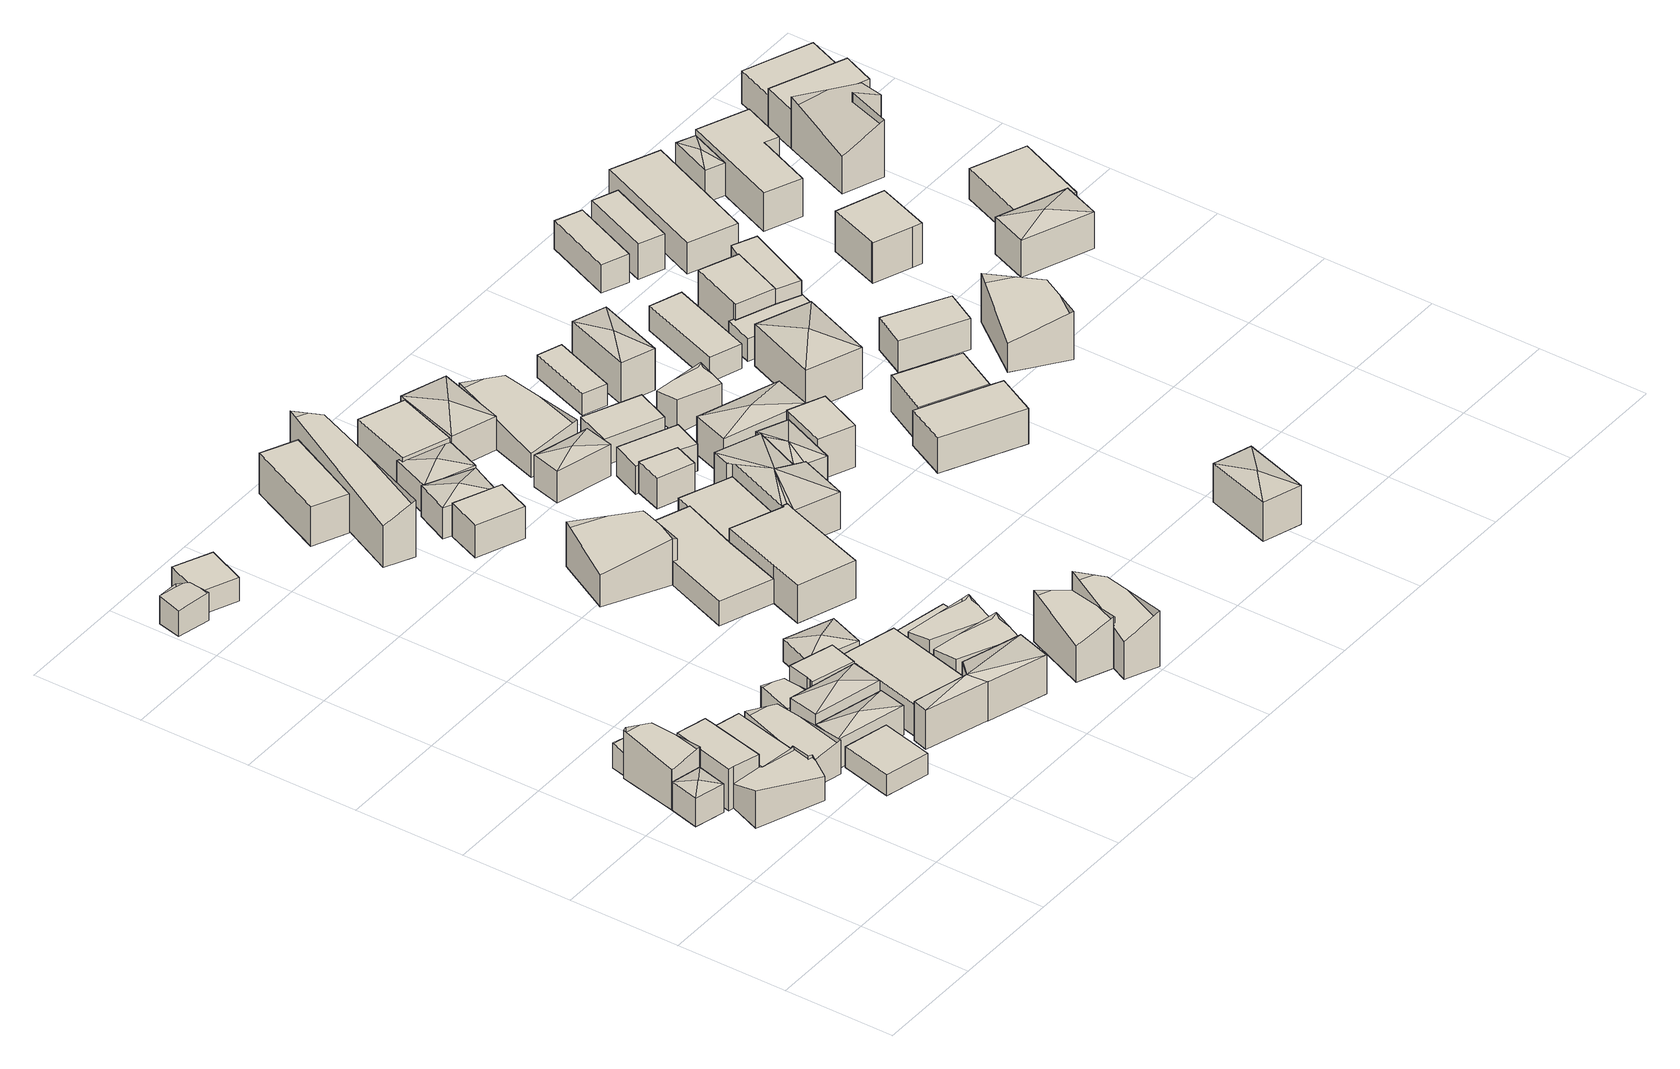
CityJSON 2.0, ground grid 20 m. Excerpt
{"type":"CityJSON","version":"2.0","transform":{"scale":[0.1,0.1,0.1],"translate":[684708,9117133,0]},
"CityObjects":{
"building1":{"type":"Building","attributes":{"Building Type":"Residential","Roof Shape":"hip","Roof Material":"Concrete Glazed Tile","Roof Material Code":"1","Roof Direction":"northwest","Building Height":5.4,"Roof Slope":21,"Footprint Area":31.44,"Solar PV Capacity Low":3.94,"Solar PV Capacity High":5.17,"Solar Annual Energy Low":5676,"Solar Annual Energy High":7480,"Suitable PV Area":23.5},"geometry":[{"type":"MultiSurface","lod":"2.2","boundaries":[[[0,1,2,3]],[[3,2,4,5]],[[2,1,6,4]],[[1,0,7,6]],[[0,3,5,7]],[[5,4,8]],[[4,6,8]],[[6,7,8]],[[7,5,8]]]}]},
"building2":{"type":"Building","attributes":{"Building Type":"Residential","Roof Shape":"gable","Roof Material":"Concrete Aluminum Tile","Roof Material Code":"2","Roof Direction":"northwest","Building Height":7.7,"Roof Slope":32.5,"Footprint Area":63.38,"Solar PV Capacity Low":7.94,"Solar PV Capacity High":10.42,"Solar Annual Energy Low":11442,"Solar Annual Energy High":15080,"Suitable PV Area":47.37},"geometry":[{"type":"MultiSurface","lod":"2.2","boundaries":[[[9,10,11,1,0,12,13,14]],[[14,13,15,16]],[[13,12,17,15]],[[12,0,18,17]],[[0,1,19,18]],[[1,11,20,19]],[[11,10,21,20]],[[10,9,22,21]],[[9,14,16,22]],[[16,15,17,18,19,20,21,22]]]}]},
"building3":{"type":"Building","attributes":{"Building Type":"Residential","Roof Shape":"gable","Roof Material":"Concrete Glazed Tile","Roof Material Code":"1","Roof Direction":"northwest","Building Height":4.61,"Roof Slope":32,"Footprint Area":78.18,"Solar PV Capacity Low":9.79,"Solar PV Capacity High":12.86,"Solar Annual Energy Low":14114,"Solar Annual Energy High":18602,"Suitable PV Area":58.44},"geometry":[{"type":"MultiSurface","lod":"2.2","boundaries":[[[23,24,25,26,27,28,29,30,31,32]],[[32,31,33,34]],[[31,30,35,33]],[[30,29,36,35]],[[29,28,37,36]],[[28,27,38,37]],[[27,26,39,38]],[[26,25,40,39]],[[25,24,41,40]],[[24,23,42,41]],[[23,32,34,42]],[[34,33,35,36,37,38,39,40,41,42]]]}]},
"building4":{"type":"Building","attributes":{"Building Type":"Residential","Roof Shape":"flat","Roof Material":"Concrete Aluminum Tile","Roof Material Code":"2","Roof Direction":"northwest","Building Height":7.89,"Roof Slope":10.9,"Footprint Area":71.09,"Solar PV Capacity Low":8.9,"Solar PV Capacity High":11.69,"Solar Annual Energy Low":12834,"Solar Annual Energy High":16914,"Suitable PV Area":53.14},"geometry":[{"type":"MultiSurface","lod":"2.2","boundaries":[[[43,44,45,30,29,46]],[[46,29,47,48]],[[29,30,49,47]],[[30,45,50,49]],[[45,44,51,50]],[[44,43,52,51]],[[43,46,48,52]],[[48,47,49,50,51,52]]]}]},
"building5":{"type":"Building","attributes":{"Building Type":"Residential","Roof Shape":"gable","Roof Material":"Concrete Glazed Tile","Roof Material Code":"1","Roof Direction":"northwest","Building Height":4.34,"Roof Slope":32.8,"Footprint Area":18.15,"Solar PV Capacity Low":2.27,"Solar PV Capacity High":2.98,"Solar Annual Energy Low":3276,"Solar Annual Energy High":4318,"Suitable PV Area":13.57},"geometry":[{"type":"MultiSurface","lod":"2.2","boundaries":[[[53,9,14,13,54,55]],[[55,54,56,57]],[[54,13,58,56]],[[13,14,59,58]],[[14,9,60,59]],[[9,53,61,60]],[[53,55,57,61]],[[57,56,58,59,60,61]]]}]},
"building6":{"type":"Building","attributes":{"Building Type":"Residential","Roof Shape":"flat","Roof Material":"Concrete Aluminum Tile","Roof Material Code":"2","Roof Direction":"northwest","Building Height":5.92,"Roof Slope":11.1,"Footprint Area":81.29,"Solar PV Capacity Low":10.18,"Solar PV Capacity High":13.37,"Solar Annual Energy Low":14676,"Solar Annual Energy High":19342,"Suitable PV Area":60.76},"geometry":[{"type":"MultiSurface","lod":"2.2","boundaries":[[[62,46,29,28,27,26,63]],[[63,26,64,65]],[[26,27,66,64]],[[27,28,67,66]],[[28,29,68,67]],[[29,46,69,68]],[[46,62,70,69]],[[62,63,65,70]],[[65,64,66,67,68,69,70]]]}]},
"building7":{"type":"Building","attributes":{"Building Type":"Residential","Roof Shape":"gable","Roof Material":"Concrete Aluminum Tile","Roof Material Code":"2","Roof Direction":"northwest","Building Height":4.77,"Roof Slope":26.6,"Footprint Area":96.95,"Solar PV Capacity Low":12.14,"Solar PV Capacity High":15.94,"Solar Annual Energy Low":17504,"Solar Annual Energy High":23068,"Suitable PV Area":72.47},"geometry":[{"type":"MultiSurface","lod":"2.2","boundaries":[[[71,25,24,23,72,73]],[[73,72,74,75]],[[72,23,76,74]],[[23,24,77,76]],[[24,25,78,77]],[[25,71,79,78]],[[71,73,75,79]],[[75,74,76,77,78,79]]]}]},
"building8":{"type":"Building","attributes":{"Building Type":"Residential","Roof Shape":"flat","Roof Material":"Concrete Aluminum Tile","Roof Material Code":"2","Roof Direction":"northwest","Building Height":4.04,"Roof Slope":11.6,"Footprint Area":79.97,"Solar PV Capacity Low":10.01,"Solar PV Capacity High":13.15,"Solar Annual Energy Low":14438,"Solar Annual Energy High":19028,"Suitable PV Area":59.78},"geometry":[{"type":"MultiSurface","lod":"2.2","boundaries":[[[80,81,82,83]],[[83,82,84,85]],[[82,81,86,84]],[[81,80,87,86]],[[80,83,85,87]],[[85,84,86,87]]]}]},
"building9":{"type":"Building","attributes":{"Building Type":"Residential","Roof Shape":"gable","Roof Material":"Concrete Glazed Tile","Roof Material Code":"1","Roof Direction":"northwest","Building Height":4.94,"Roof Slope":26.9,"Footprint Area":26.43,"Solar PV Capacity Low":3.31,"Solar PV Capacity High":4.35,"Solar Annual Energy Low":4772,"Solar Annual Energy High":6289,"Suitable PV Area":19.76},"geometry":[{"type":"MultiSurface","lod":"2.2","boundaries":[[[88,89,90,91,92]],[[92,91,93,94]],[[91,90,95,93]],[[90,89,96,95]],[[89,88,97,96]],[[88,92,94,97]],[[94,93,95,96,97]]]}]},
"building10":{"type":"Building","attributes":{"Building Type":"Residential","Roof Shape":"hip","Roof Material":"Concrete Glazed Tile","Roof Material Code":"1","Roof Direction":"northwest","Building Height":5.64,"Roof Slope":28.1,"Footprint Area":68.53,"Solar PV Capacity Low":8.58,"Solar PV Capacity High":11.27,"Solar Annual Energy Low":12373,"Solar Annual Energy High":16307,"Suitable PV Area":51.23},"geometry":[{"type":"MultiSurface","lod":"2.2","boundaries":[[[98,99,100,101]],[[101,100,102,103]],[[100,99,104,102]],[[99,98,105,104]],[[98,101,103,105]],[[103,102,106]],[[102,104,106]],[[104,105,106]],[[105,103,106]]]}]},
"building11":{"type":"Building","attributes":{"Building Type":"Residential","Roof Shape":"hip","Roof Material":"Concrete Aluminum Tile","Roof Material Code":"2","Roof Direction":"northwest","Building Height":7.48,"Roof Slope":28.8,"Footprint Area":76.2,"Solar PV Capacity Low":9.54,"Solar PV Capacity High":12.53,"Solar Annual Energy Low":13758,"Solar Annual Energy High":18132,"Suitable PV Area":56.96},"geometry":[{"type":"MultiSurface","lod":"2.2","boundaries":[[[107,98,108,109]],[[109,108,110,111]],[[108,98,112,110]],[[98,107,113,112]],[[107,109,111,113]],[[111,110,114]],[[110,112,114]],[[112,113,114]],[[113,111,114]]]}]},
"building12":{"type":"Building","attributes":{"Building Type":"Residential","Roof Shape":"gable","Roof Material":"Concrete Glazed Tile","Roof Material Code":"1","Roof Direction":"northwest","Building Height":4.67,"Roof Slope":34.6,"Footprint Area":29.57,"Solar PV Capacity Low":3.7,"Solar PV Capacity High":4.86,"Solar Annual Energy Low":5339,"Solar Annual Energy High":7036,"Suitable PV Area":22.1},"geometry":[{"type":"MultiSurface","lod":"2.2","boundaries":[[[115,116,117,118,119,120,121]],[[121,120,122,123]],[[120,119,124,122]],[[119,118,125,124]],[[118,117,126,125]],[[117,116,127,126]],[[116,115,128,127]],[[115,121,123,128]],[[123,122,124,125,126,127,128]]]}]},
"building13":{"type":"Building","attributes":{"Building Type":"Residential","Roof Shape":"flat","Roof Material":"Concrete Aluminum Tile","Roof Material Code":"2","Roof Direction":"northwest","Building Height":4.54,"Roof Slope":10.1,"Footprint Area":56.05,"Solar PV Capacity Low":7.02,"Solar PV Capacity High":9.22,"Solar Annual Energy Low":10119,"Solar Annual Energy High":13336,"Suitable PV Area":41.9},"geometry":[{"type":"MultiSurface","lod":"2.2","boundaries":[[[129,92,130,131,132]],[[132,131,133,134]],[[131,130,135,133]],[[130,92,136,135]],[[92,129,137,136]],[[129,132,134,137]],[[134,133,135,136,137]]]}]},
"building14":{"type":"Building","attributes":{"Building Type":"Residential","Roof Shape":"flat","Roof Material":"Concrete Aluminum Tile","Roof Material Code":"2","Roof Direction":"northwest","Building Height":7.8,"Roof Slope":7.5,"Footprint Area":45.07,"Solar PV Capacity Low":5.64,"Solar PV Capacity High":7.41,"Solar Annual Energy Low":8137,"Solar Annual Energy High":10723,"Suitable PV Area":33.69},"geometry":[{"type":"MultiSurface","lod":"2.2","boundaries":[[[109,138,119,118,117,116,139]],[[139,116,140,141]],[[116,117,142,140]],[[117,118,143,142]],[[118,119,144,143]],[[119,138,145,144]],[[138,109,146,145]],[[109,139,141,146]],[[141,140,142,143,144,145,146]]]}]},
"building15":{"type":"Building","attributes":{"Building Type":"Residential","Roof Shape":"hip","Roof Material":"Concrete Glazed Tile","Roof Material Code":"1","Roof Direction":"northwest","Building Height":7.43,"Roof Slope":24.2,"Footprint Area":107.72,"Solar PV Capacity Low":13.49,"Solar PV Capacity High":17.71,"Solar Annual Energy Low":19448,"Solar Annual Energy High":25631,"Suitable PV Area":80.52},"geometry":[{"type":"MultiSurface","lod":"2.2","boundaries":[[[147,148,149,150,151,152,153,154,155,156,157]],[[157,156,158,159]],[[156,155,160,158]],[[155,154,161,160]],[[154,153,162,161]],[[153,152,163,162]],[[152,151,164,163]],[[151,150,165,164]],[[150,149,166,165]],[[149,148,167,166]],[[148,147,168,167]],[[147,157,159,168]],[[159,158,169]],[[158,160,169]],[[160,161,169]],[[161,162,169]],[[162,163,169]],[[163,164,169]],[[164,165,169]],[[165,166,169]],[[166,167,169]],[[167,168,169]],[[168,159,169]]]}]},
"building16":{"type":"Building","attributes":{"Building Type":"Residential","Roof Shape":"flat","Roof Material":"Concrete Glazed Tile","Roof Material Code":"1","Roof Direction":"northwest","Building Height":6.02,"Roof Slope":5.1,"Footprint Area":185.07,"Solar PV Capacity Low":23.17,"Solar PV Capacity High":30.43,"Solar Annual Energy Low":33413,"Solar Annual Energy High":44036,"Suitable PV Area":138.34},"geometry":[{"type":"MultiSurface","lod":"2.2","boundaries":[[[170,152,151,150,171]],[[171,150,172,173]],[[150,151,174,172]],[[151,152,175,174]],[[152,170,176,175]],[[170,171,173,176]],[[173,172,174,175,176]]]}]},
"building17":{"type":"Building","attributes":{"Building Type":"Residential","Roof Shape":"hip","Roof Material":"Concrete Glazed Tile","Roof Material Code":"1","Roof Direction":"northwest","Building Height":4.33,"Roof Slope":26.4,"Footprint Area":65.66,"Solar PV Capacity Low":8.22,"Solar PV Capacity High":10.8,"Solar Annual Energy Low":11855,"Solar Annual Energy High":15624,"Suitable PV Area":49.08},"geometry":[{"type":"MultiSurface","lod":"2.2","boundaries":[[[177,178,179,180]],[[180,179,181,182]],[[179,178,183,181]],[[178,177,184,183]],[[177,180,182,184]],[[182,181,185]],[[181,183,185]],[[183,184,185]],[[184,182,185]]]}]},
"building18":{"type":"Building","attributes":{"Building Type":"Residential","Roof Shape":"gable","Roof Material":"Concrete Glazed Tile","Roof Material Code":"1","Roof Direction":"northwest","Building Height":6.32,"Roof Slope":25.7,"Footprint Area":69.3,"Solar PV Capacity Low":8.68,"Solar PV Capacity High":11.4,"Solar Annual Energy Low":12513,"Solar Annual Energy High":16490,"Suitable PV Area":51.81},"geometry":[{"type":"MultiSurface","lod":"2.2","boundaries":[[[186,187,188,189]],[[189,188,190,191]],[[188,187,192,190]],[[187,186,193,192]],[[186,189,191,193]],[[191,190,192,193]]]}]},
"building19":{"type":"Building","attributes":{"Building Type":"Residential","Roof Shape":"gable","Roof Material":"Concrete Glazed Tile","Roof Material Code":"1","Roof Direction":"northwest","Building Height":6.12,"Roof Slope":26.6,"Footprint Area":62.87,"Solar PV Capacity Low":7.87,"Solar PV Capacity High":10.34,"Solar Annual Energy Low":11352,"Solar Annual Energy High":14960,"Suitable PV Area":47},"geometry":[{"type":"MultiSurface","lod":"2.2","boundaries":[[[194,195,196,197,198]],[[198,197,199,200]],[[197,196,201,199]],[[196,195,202,201]],[[195,194,203,202]],[[194,198,200,203]],[[200,199,201,202,203]]]}]},
"building20":{"type":"Building","attributes":{"Building Type":"Residential","Roof Shape":"shed","Roof Material":"Concrete Glazed Tile","Roof Material Code":"1","Roof Direction":"northwest","Building Height":4.44,"Roof Slope":11.2,"Footprint Area":35.24,"Solar PV Capacity Low":4.41,"Solar PV Capacity High":5.8,"Solar Annual Energy Low":6362,"Solar Annual Energy High":8385,"Suitable PV Area":26.34},"geometry":[{"type":"MultiSurface","lod":"2.2","boundaries":[[[195,194,204,205]],[[205,204,206,207]],[[204,194,208,206]],[[194,195,209,208]],[[195,205,207,209]],[[207,206,208,209]]]}]},
"building21":{"type":"Building","attributes":{"Building Type":"Residential","Roof Shape":"shed","Roof Material":"Concrete Aluminum Tile","Roof Material Code":"2","Roof Direction":"northwest","Building Height":7.44,"Roof Slope":13.2,"Footprint Area":106.05,"Solar PV Capacity Low":13.28,"Solar PV Capacity High":17.44,"Solar Annual Energy Low":19147,"Solar Annual Energy High":25234,"Suitable PV Area":79.27},"geometry":[{"type":"MultiSurface","lod":"2.2","boundaries":[[[210,211,212,213]],[[213,212,214,215]],[[212,211,216,214]],[[211,210,217,216]],[[210,213,215,217]],[[215,214,216,217]]]}]},
"building22":{"type":"Building","attributes":{"Building Type":"Residential","Roof Shape":"gable","Roof Material":"Concrete Glazed Tile","Roof Material Code":"1","Roof Direction":"northwest","Building Height":6.11,"Roof Slope":26.4,"Footprint Area":152.43,"Solar PV Capacity Low":19.09,"Solar PV Capacity High":25.07,"Solar Annual Energy Low":27521,"Solar Annual Energy High":36270,"Suitable PV Area":113.94},"geometry":[{"type":"MultiSurface","lod":"2.2","boundaries":[[[218,219,220,221,222,223]],[[223,222,224,225]],[[222,221,226,224]],[[221,220,227,226]],[[220,219,228,227]],[[219,218,229,228]],[[218,223,225,229]],[[225,224,226,227,228,229]]]}]},
"building23":{"type":"Building","attributes":{"Building Type":"Residential","Roof Shape":"gable","Roof Material":"Concrete Glazed Tile","Roof Material Code":"1","Roof Direction":"northwest","Building Height":7.95,"Roof Slope":30.7,"Footprint Area":169.69,"Solar PV Capacity Low":21.25,"Solar PV Capacity High":27.9,"Solar Annual Energy Low":30636,"Solar Annual Energy High":40376,"Suitable PV Area":126.84},"geometry":[{"type":"MultiSurface","lod":"2.2","boundaries":[[[230,231,232,233]],[[233,232,234,235]],[[232,231,236,234]],[[231,230,237,236]],[[230,233,235,237]],[[235,234,236,237]]]}]},
"building24":{"type":"Building","attributes":{"Building Type":"Residential","Roof Shape":"gable","Roof Material":"Concrete Aluminum Tile","Roof Material Code":"2","Roof Direction":"northwest","Building Height":6.91,"Roof Slope":32.7,"Footprint Area":84.54,"Solar PV Capacity Low":10.59,"Solar PV Capacity High":13.9,"Solar Annual Energy Low":15264,"Solar Annual Energy High":20116,"Suitable PV Area":63.2},"geometry":[{"type":"MultiSurface","lod":"2.2","boundaries":[[[238,239,240,241,242]],[[242,241,243,244]],[[241,240,245,243]],[[240,239,246,245]],[[239,238,247,246]],[[238,242,244,247]],[[244,243,245,246,247]]]}]},
"building25":{"type":"Building","attributes":{"Building Type":"Residential","Roof Shape":"shed","Roof Material":"Concrete Glazed Tile","Roof Material Code":"1","Roof Direction":"northwest","Building Height":6.13,"Roof Slope":16.5,"Footprint Area":59.17,"Solar PV Capacity Low":7.41,"Solar PV Capacity High":9.73,"Solar Annual Energy Low":10682,"Solar Annual Energy High":14078,"Suitable PV Area":44.23},"geometry":[{"type":"MultiSurface","lod":"2.2","boundaries":[[[248,249,250,251]],[[251,250,252,253]],[[250,249,254,252]],[[249,248,255,254]],[[248,251,253,255]],[[253,252,254,255]]]}]},
"building26":{"type":"Building","attributes":{"Building Type":"Residential","Roof Shape":"flat","Roof Material":"Clay Tile Shingle","Roof Material Code":"3","Roof Direction":"northwest","Building Height":4.55,"Roof Slope":8.3,"Footprint Area":210.45,"Solar PV Capacity Low":26.35,"Solar PV Capacity High":34.61,"Solar Annual Energy Low":37995,"Solar Annual Energy High":50074,"Suitable PV Area":157.31},"geometry":[{"type":"MultiSurface","lod":"2.2","boundaries":[[[256,257,258,221,220,219,259]],[[259,219,260,261]],[[219,220,262,260]],[[220,221,263,262]],[[221,258,264,263]],[[258,257,265,264]],[[257,256,266,265]],[[256,259,261,266]],[[261,260,262,263,264,265,266]]]}]},
"building27":{"type":"Building","attributes":{"Building Type":"Residential","Roof Shape":"hip","Roof Material":"Concrete Glazed Tile","Roof Material Code":"1","Roof Direction":"northwest","Building Height":5.93,"Roof Slope":26.2,"Footprint Area":61.74,"Solar PV Capacity Low":7.73,"Solar PV Capacity High":10.15,"Solar Annual Energy Low":11147,"Solar Annual Energy High":14691,"Suitable PV Area":46.15},"geometry":[{"type":"MultiSurface","lod":"2.2","boundaries":[[[267,268,269,270]],[[270,269,271,272]],[[269,268,273,271]],[[268,267,274,273]],[[267,270,272,274]],[[272,271,275]],[[271,273,275]],[[273,274,275]],[[274,272,275]]]}]},
"building28":{"type":"Building","attributes":{"Building Type":"Residential","Roof Shape":"gable","Roof Material":"Concrete Glazed Tile","Roof Material Code":"1","Roof Direction":"northwest","Building Height":7.14,"Roof Slope":33.7,"Footprint Area":96.32,"Solar PV Capacity Low":12.06,"Solar PV Capacity High":15.84,"Solar Annual Energy Low":17390,"Solar Annual Energy High":22918,"Suitable PV Area":72},"geometry":[{"type":"MultiSurface","lod":"2.2","boundaries":[[[241,240,239,276,277,278]],[[278,277,279,280]],[[277,276,281,279]],[[276,239,282,281]],[[239,240,283,282]],[[240,241,284,283]],[[241,278,280,284]],[[280,279,281,282,283,284]]]}]},
"building29":{"type":"Building","attributes":{"Building Type":"Residential","Roof Shape":"flat","Roof Material":"Concrete Aluminum Tile","Roof Material Code":"2","Roof Direction":"northwest","Building Height":7.2,"Roof Slope":6.4,"Footprint Area":192.52,"Solar PV Capacity Low":24.11,"Solar PV Capacity High":31.66,"Solar Annual Energy Low":34759,"Solar Annual Energy High":45810,"Suitable PV Area":143.91},"geometry":[{"type":"MultiSurface","lod":"2.2","boundaries":[[[285,286,257,256,287,288,289,290]],[[290,289,291,292]],[[289,288,293,291]],[[288,287,294,293]],[[287,256,295,294]],[[256,257,296,295]],[[257,286,297,296]],[[286,285,298,297]],[[285,290,292,298]],[[292,291,293,294,295,296,297,298]]]}]},
"building30":{"type":"Building","attributes":{"Building Type":"Residential","Roof Shape":"hip","Roof Material":"Concrete Glazed Tile","Roof Material Code":"1","Roof Direction":"northwest","Building Height":5.36,"Roof Slope":21.5,"Footprint Area":72.79,"Solar PV Capacity Low":9.11,"Solar PV Capacity High":11.97,"Solar Annual Energy Low":13141,"Solar Annual Energy High":17319,"Suitable PV Area":54.41},"geometry":[{"type":"MultiSurface","lod":"2.2","boundaries":[[[299,300,301,302]],[[302,301,303,304]],[[301,300,305,303]],[[300,299,306,305]],[[299,302,304,306]],[[304,303,307]],[[303,305,307]],[[305,306,307]],[[306,304,307]]]}]},
"building31":{"type":"Building","attributes":{"Building Type":"Residential","Roof Shape":"flat","Roof Material":"Concrete Glazed Tile","Roof Material Code":"1","Roof Direction":"northwest","Building Height":4.23,"Roof Slope":12,"Footprint Area":139.6,"Solar PV Capacity Low":17.48,"Solar PV Capacity High":22.96,"Solar Annual Energy Low":25204,"Solar Annual Energy High":33217,"Suitable PV Area":104.35},"geometry":[{"type":"MultiSurface","lod":"2.2","boundaries":[[[258,257,286,285,308,309,310]],[[310,309,311,312]],[[309,308,313,311]],[[308,285,314,313]],[[285,286,315,314]],[[286,257,316,315]],[[257,258,317,316]],[[258,310,312,317]],[[312,311,313,314,315,316,317]]]}]},
"building32":{"type":"Building","attributes":{"Building Type":"Residential","Roof Shape":"flat","Roof Material":"Concrete Glazed Tile","Roof Material Code":"1","Roof Direction":"northwest","Building Height":6.32,"Roof Slope":5.7,"Footprint Area":104.73,"Solar PV Capacity Low":13.11,"Solar PV Capacity High":17.22,"Solar Annual Energy Low":18908,"Solar Annual Energy High":24919,"Suitable PV Area":78.28},"geometry":[{"type":"MultiSurface","lod":"2.2","boundaries":[[[318,319,320,321]],[[321,320,322,323]],[[320,319,324,322]],[[319,318,325,324]],[[318,321,323,325]],[[323,322,324,325]]]}]},
"building33":{"type":"Building","attributes":{"Building Type":"Residential","Roof Shape":"hip","Roof Material":"Concrete Glazed Tile","Roof Material Code":"1","Roof Direction":"northwest","Building Height":6.04,"Roof Slope":23.6,"Footprint Area":58.25,"Solar PV Capacity Low":7.29,"Solar PV Capacity High":9.58,"Solar Annual Energy Low":10517,"Solar Annual Energy High":13861,"Suitable PV Area":43.54},"geometry":[{"type":"MultiSurface","lod":"2.2","boundaries":[[[326,327,328,329]],[[329,328,330,331]],[[328,327,332,330]],[[327,326,333,332]],[[326,329,331,333]],[[331,330,334]],[[330,332,334]],[[332,333,334]],[[333,331,334]]]}]},
"building34":{"type":"Building","attributes":{"Building Type":"Residential","Roof Shape":"shed","Roof Material":"Clay Tile Shingle","Roof Material Code":"3","Roof Direction":"northwest","Building Height":5.76,"Roof Slope":17.1,"Footprint Area":32.59,"Solar PV Capacity Low":4.08,"Solar PV Capacity High":5.36,"Solar Annual Energy Low":5883,"Solar Annual Energy High":7754,"Suitable PV Area":24.36},"geometry":[{"type":"MultiSurface","lod":"2.2","boundaries":[[[335,336,337,338]],[[338,337,339,340]],[[337,336,341,339]],[[336,335,342,341]],[[335,338,340,342]],[[340,339,341,342]]]}]},
"building35":{"type":"Building","attributes":{"Building Type":"Residential","Roof Shape":"hip","Roof Material":"Concrete Glazed Tile","Roof Material Code":"1","Roof Direction":"northwest","Building Height":7.12,"Roof Slope":24.7,"Footprint Area":161.31,"Solar PV Capacity Low":20.2,"Solar PV Capacity High":26.53,"Solar Annual Energy Low":29124,"Solar Annual Energy High":38383,"Suitable PV Area":120.58},"geometry":[{"type":"MultiSurface","lod":"2.2","boundaries":[[[309,308,285,290,289,343,344,345,346,347]],[[347,346,348,349]],[[346,345,350,348]],[[345,344,351,350]],[[344,343,352,351]],[[343,289,353,352]],[[289,290,354,353]],[[290,285,355,354]],[[285,308,356,355]],[[308,309,357,356]],[[309,347,349,357]],[[349,348,358]],[[348,350,358]],[[350,351,358]],[[351,352,358]],[[352,353,358]],[[353,354,358]],[[354,355,358]],[[355,356,358]],[[356,357,358]],[[357,349,358]]]}]},
"building36":{"type":"Building","attributes":{"Building Type":"Residential","Roof Shape":"hip","Roof Material":"Concrete Glazed Tile","Roof Material Code":"1","Roof Direction":"northwest","Building Height":6.44,"Roof Slope":24.2,"Footprint Area":112.26,"Solar PV Capacity Low":14.06,"Solar PV Capacity High":18.46,"Solar Annual Energy Low":20267,"Solar Annual Energy High":26711,"Suitable PV Area":83.91},"geometry":[{"type":"MultiSurface","lod":"2.2","boundaries":[[[359,360,361,362]],[[362,361,363,364]],[[361,360,365,363]],[[360,359,366,365]],[[359,362,364,366]],[[364,363,367]],[[363,365,367]],[[365,366,367]],[[366,364,367]]]}]},
"building37":{"type":"Building","attributes":{"Building Type":"Residential","Roof Shape":"shed","Roof Material":"Clay Tile Shingle","Roof Material Code":"3","Roof Direction":"northwest","Building Height":5.23,"Roof Slope":14.4,"Footprint Area":61.24,"Solar PV Capacity Low":7.67,"Solar PV Capacity High":10.07,"Solar Annual Energy Low":11056,"Solar Annual Energy High":14570,"Suitable PV Area":45.77},"geometry":[{"type":"MultiSurface","lod":"2.2","boundaries":[[[368,369,336,335,370,371]],[[371,370,372,373]],[[370,335,374,372]],[[335,336,375,374]],[[336,369,376,375]],[[369,368,377,376]],[[368,371,373,377]],[[373,372,374,375,376,377]]]}]},
"building38":{"type":"Building","attributes":{"Building Type":"Residential","Roof Shape":"gable","Roof Material":"Concrete Glazed Tile","Roof Material Code":"1","Roof Direction":"northwest","Building Height":4.61,"Roof Slope":25,"Footprint Area":160.47,"Solar PV Capacity Low":20.09,"Solar PV Capacity High":26.39,"Solar Annual Energy Low":28972,"Solar Annual Energy High":38183,"Suitable PV Area":119.95},"geometry":[{"type":"MultiSurface","lod":"2.2","boundaries":[[[378,379,380,381]],[[381,380,382,383]],[[380,379,384,382]],[[379,378,385,384]],[[378,381,383,385]],[[383,382,384,385]]]}]},
"building39":{"type":"Building","attributes":{"Building Type":"Residential","Roof Shape":"hip","Roof Material":"Concrete Aluminum Tile","Roof Material Code":"2","Roof Direction":"northwest","Building Height":6.64,"Roof Slope":29.2,"Footprint Area":65.39,"Solar PV Capacity Low":8.19,"Solar PV Capacity High":10.75,"Solar Annual Energy Low":11805,"Solar Annual Energy High":15558,"Suitable PV Area":48.88},"geometry":[{"type":"MultiSurface","lod":"2.2","boundaries":[[[386,346,345,344,387,388]],[[388,387,389,390]],[[387,344,391,389]],[[344,345,392,391]],[[345,346,393,392]],[[346,386,394,393]],[[386,388,390,394]],[[390,389,395]],[[389,391,395]],[[391,392,395]],[[392,393,395]],[[393,394,395]],[[394,390,395]]]}]},
"building40":{"type":"Building","attributes":{"Building Type":"Residential","Roof Shape":"shed","Roof Material":"Concrete Glazed Tile","Roof Material Code":"1","Roof Direction":"northwest","Building Height":4.87,"Roof Slope":11.2,"Footprint Area":73.43,"Solar PV Capacity Low":9.19,"Solar PV Capacity High":12.08,"Solar Annual Energy Low":13257,"Solar Annual Energy High":17472,"Suitable PV Area":54.89},"geometry":[{"type":"MultiSurface","lod":"2.2","boundaries":[[[396,397,398,399]],[[399,398,400,401]],[[398,397,402,400]],[[397,396,403,402]],[[396,399,401,403]],[[401,400,402,403]]]}]},
"building41":{"type":"Building","attributes":{"Building Type":"Residential","Roof Shape":"hip","Roof Material":"Concrete Aluminum Tile","Roof Material Code":"2","Roof Direction":"northwest","Building Height":7.17,"Roof Slope":22.1,"Footprint Area":108.69,"Solar PV Capacity Low":13.61,"Solar PV Capacity High":17.87,"Solar Annual Energy Low":19623,"Solar Annual Energy High":25861,"Suitable PV Area":81.24},"geometry":[{"type":"MultiSurface","lod":"2.2","boundaries":[[[404,405,406,407]],[[407,406,408,409]],[[406,405,410,408]],[[405,404,411,410]],[[404,407,409,411]],[[409,408,412]],[[408,410,412]],[[410,411,412]],[[411,409,412]]]}]},
"building42":{"type":"Building","attributes":{"Building Type":"Residential","Roof Shape":"flat","Roof Material":"Concrete Aluminum Tile","Roof Material Code":"2","Roof Direction":"northwest","Building Height":7.89,"Roof Slope":7.8,"Footprint Area":60.17,"Solar PV Capacity Low":7.53,"Solar PV Capacity High":9.9,"Solar Annual Energy Low":10864,"Solar Annual Energy High":14318,"Suitable PV Area":44.98},"geometry":[{"type":"MultiSurface","lod":"2.2","boundaries":[[[413,414,388,415,416]],[[416,415,417,418]],[[415,388,419,417]],[[388,414,420,419]],[[414,413,421,420]],[[413,416,418,421]],[[418,417,419,420,421]]]}]},
"building43":{"type":"Building","attributes":{"Building Type":"Residential","Roof Shape":"gable","Roof Material":"Concrete Glazed Tile","Roof Material Code":"1","Roof Direction":"northwest","Building Height":5.43,"Roof Slope":28.5,"Footprint Area":44.57,"Solar PV Capacity Low":5.58,"Solar PV Capacity High":7.33,"Solar Annual Energy Low":8048,"Solar Annual Energy High":10606,"Suitable PV Area":33.32},"geometry":[{"type":"MultiSurface","lod":"2.2","boundaries":[[[422,423,424,425]],[[425,424,426,427]],[[424,423,428,426]],[[423,422,429,428]],[[422,425,427,429]],[[427,426,428,429]]]}]},
"building44":{"type":"Building","attributes":{"Building Type":"Residential","Roof Shape":"shed","Roof Material":"Concrete Glazed Tile","Roof Material Code":"1","Roof Direction":"northwest","Building Height":4.06,"Roof Slope":15.3,"Footprint Area":54.76,"Solar PV Capacity Low":6.86,"Solar PV Capacity High":9.01,"Solar Annual Energy Low":9887,"Solar Annual Energy High":13031,"Suitable PV Area":40.94},"geometry":[{"type":"MultiSurface","lod":"2.2","boundaries":[[[430,431,432,433]],[[433,432,434,435]],[[432,431,436,434]],[[431,430,437,436]],[[430,433,435,437]],[[435,434,436,437]]]}]},
"building45":{"type":"Building","attributes":{"Building Type":"Residential","Roof Shape":"hip","Roof Material":"Concrete Glazed Tile","Roof Material Code":"1","Roof Direction":"northwest","Building Height":7.44,"Roof Slope":20,"Footprint Area":91.47,"Solar PV Capacity Low":11.45,"Solar PV Capacity High":15.04,"Solar Annual Energy Low":16514,"Solar Annual Energy High":21764,"Suitable PV Area":68.37},"geometry":[{"type":"MultiSurface","lod":"2.2","boundaries":[[[438,439,440,441]],[[441,440,442,443]],[[440,439,444,442]],[[439,438,445,444]],[[438,441,443,445]],[[443,442,446]],[[442,444,446]],[[444,445,446]],[[445,443,446]]]}]},
"building46":{"type":"Building","attributes":{"Building Type":"Residential","Roof Shape":"hip","Roof Material":"Concrete Glazed Tile","Roof Material Code":"1","Roof Direction":"northwest","Building Height":7.91,"Roof Slope":24,"Footprint Area":82.94,"Solar PV Capacity Low":10.38,"Solar PV Capacity High":13.64,"Solar Annual Energy Low":14975,"Solar Annual Energy High":19736,"Suitable PV Area":62},"geometry":[{"type":"MultiSurface","lod":"2.2","boundaries":[[[447,448,449,450]],[[450,449,451,452]],[[449,448,453,451]],[[448,447,454,453]],[[447,450,452,454]],[[452,451,455]],[[451,453,455]],[[453,454,455]],[[454,452,455]]]}]},
"building47":{"type":"Building","attributes":{"Building Type":"Residential","Roof Shape":"flat","Roof Material":"Concrete Glazed Tile","Roof Material Code":"1","Roof Direction":"northwest","Building Height":6.68,"Roof Slope":7.5,"Footprint Area":127.48,"Solar PV Capacity Low":15.96,"Solar PV Capacity High":20.96,"Solar Annual Energy Low":23016,"Solar Annual Energy High":30333,"Suitable PV Area":95.29},"geometry":[{"type":"MultiSurface","lod":"2.2","boundaries":[[[456,457,458,459,460,461]],[[461,460,462,463]],[[460,459,464,462]],[[459,458,465,464]],[[458,457,466,465]],[[457,456,467,466]],[[456,461,463,467]],[[463,462,464,465,466,467]]]}]},
"building48":{"type":"Building","attributes":{"Building Type":"Residential","Roof Shape":"flat","Roof Material":"Concrete Aluminum Tile","Roof Material Code":"2","Roof Direction":"northwest","Building Height":6.86,"Roof Slope":13.2,"Footprint Area":111.8,"Solar PV Capacity Low":14,"Solar PV Capacity High":18.39,"Solar Annual Energy Low":20185,"Solar Annual Energy High":26602,"Suitable PV Area":83.57},"geometry":[{"type":"MultiSurface","lod":"2.2","boundaries":[[[460,459,468,469,470]],[[470,469,471,472]],[[469,468,473,471]],[[468,459,474,473]],[[459,460,475,474]],[[460,470,472,475]],[[472,471,473,474,475]]]}]},
"building49":{"type":"Building","attributes":{"Building Type":"Residential","Roof Shape":"hip","Roof Material":"Concrete Glazed Tile","Roof Material Code":"1","Roof Direction":"northwest","Building Height":7.88,"Roof Slope":26.1,"Footprint Area":147.08,"Solar PV Capacity Low":18.42,"Solar PV Capacity High":24.19,"Solar Annual Energy Low":26554,"Solar Annual Energy High":34996,"Suitable PV Area":109.94},"geometry":[{"type":"MultiSurface","lod":"2.2","boundaries":[[[476,477,478,479]],[[479,478,480,481]],[[478,477,482,480]],[[477,476,483,482]],[[476,479,481,483]],[[481,480,484]],[[480,482,484]],[[482,483,484]],[[483,481,484]]]}]},
"building50":{"type":"Building","attributes":{"Building Type":"Residential","Roof Shape":"flat","Roof Material":"Concrete Glazed Tile","Roof Material Code":"1","Roof Direction":"northwest","Building Height":4.69,"Roof Slope":6.9,"Footprint Area":96.91,"Solar PV Capacity Low":12.13,"Solar PV Capacity High":15.94,"Solar Annual Energy Low":17497,"Solar Annual Energy High":23059,"Suitable PV Area":72.44},"geometry":[{"type":"MultiSurface","lod":"2.2","boundaries":[[[485,486,487,488]],[[488,487,489,490]],[[487,486,491,489]],[[486,485,492,491]],[[485,488,490,492]],[[490,489,491,492]]]}]},
"building51":{"type":"Building","attributes":{"Building Type":"Residential","Roof Shape":"shed","Roof Material":"Concrete Glazed Tile","Roof Material Code":"1","Roof Direction":"northwest","Building Height":4.21,"Roof Slope":12.9,"Footprint Area":65.1,"Solar PV Capacity Low":8.15,"Solar PV Capacity High":10.71,"Solar Annual Energy Low":11753,"Solar Annual Energy High":15489,"Suitable PV Area":48.66},"geometry":[{"type":"MultiSurface","lod":"2.2","boundaries":[[[493,494,495,496,497,498,499,500,501]],[[501,500,502,503]],[[500,499,504,502]],[[499,498,505,504]],[[498,497,506,505]],[[497,496,507,506]],[[496,495,508,507]],[[495,494,509,508]],[[494,493,510,509]],[[493,501,503,510]],[[503,502,504,505,506,507,508,509,510]]]}]},
"building52":{"type":"Building","attributes":{"Building Type":"Residential","Roof Shape":"shed","Roof Material":"Concrete Aluminum Tile","Roof Material Code":"2","Roof Direction":"northwest","Building Height":7.27,"Roof Slope":19.2,"Footprint Area":75.12,"Solar PV Capacity Low":9.41,"Solar PV Capacity High":12.35,"Solar Annual Energy Low":13563,"Solar Annual Energy High":17875,"Suitable PV Area":56.16},"geometry":[{"type":"MultiSurface","lod":"2.2","boundaries":[[[511,497,496,495,512]],[[512,495,513,514]],[[495,496,515,513]],[[496,497,516,515]],[[497,511,517,516]],[[511,512,514,517]],[[514,513,515,516,517]]]}]},
"building53":{"type":"Building","attributes":{"Building Type":"Residential","Roof Shape":"shed","Roof Material":"Clay Tile Shingle","Roof Material Code":"3","Roof Direction":"northwest","Building Height":5.85,"Roof Slope":15.8,"Footprint Area":79.38,"Solar PV Capacity Low":9.94,"Solar PV Capacity High":13.05,"Solar Annual Energy Low":14331,"Solar Annual Energy High":18887,"Suitable PV Area":59.33},"geometry":[{"type":"MultiSurface","lod":"2.2","boundaries":[[[518,519,520,521]],[[521,520,522,523]],[[520,519,524,522]],[[519,518,525,524]],[[518,521,523,525]],[[523,522,524,525]]]}]},
"building54":{"type":"Building","attributes":{"Building Type":"Residential","Roof Shape":"flat","Roof Material":"Clay Tile Shingle","Roof Material Code":"3","Roof Direction":"northwest","Building Height":5.41,"Roof Slope":8.7,"Footprint Area":67.78,"Solar PV Capacity Low":8.49,"Solar PV Capacity High":11.15,"Solar Annual Energy Low":12236,"Solar Annual Energy High":16127,"Suitable PV Area":50.66},"geometry":[{"type":"MultiSurface","lod":"2.2","boundaries":[[[526,527,528,529]],[[529,528,530,531]],[[528,527,532,530]],[[527,526,533,532]],[[526,529,531,533]],[[531,530,532,533]]]}]},
"building55":{"type":"Building","attributes":{"Building Type":"Residential","Roof Shape":"flat","Roof Material":"Concrete Glazed Tile","Roof Material Code":"1","Roof Direction":"northwest","Building Height":7.13,"Roof Slope":13.2,"Footprint Area":64.07,"Solar PV Capacity Low":8.02,"Solar PV Capacity High":10.54,"Solar Annual Energy Low":11568,"Solar Annual Energy High":15246,"Suitable PV Area":47.9},"geometry":[{"type":"MultiSurface","lod":"2.2","boundaries":[[[534,512,495,494,493,535]],[[535,493,536,537]],[[493,494,538,536]],[[494,495,539,538]],[[495,512,540,539]],[[512,534,541,540]],[[534,535,537,541]],[[537,536,538,539,540,541]]]}]},
"building56":{"type":"Building","attributes":{"Building Type":"Residential","Roof Shape":"gable","Roof Material":"Concrete Glazed Tile","Roof Material Code":"1","Roof Direction":"northwest","Building Height":5.55,"Roof Slope":26.5,"Footprint Area":142.78,"Solar PV Capacity Low":17.88,"Solar PV Capacity High":23.48,"Solar Annual Energy Low":25779,"Solar Annual Energy High":33974,"Suitable PV Area":106.73},"geometry":[{"type":"MultiSurface","lod":"2.2","boundaries":[[[542,543,544,545]],[[545,544,546,547]],[[544,543,548,546]],[[543,542,549,548]],[[542,545,547,549]],[[547,546,548,549]]]}]},
"building57":{"type":"Building","attributes":{"Building Type":"Residential","Roof Shape":"shed","Roof Material":"Concrete Glazed Tile","Roof Material Code":"1","Roof Direction":"northwest","Building Height":6.7,"Roof Slope":18.2,"Footprint Area":63.14,"Solar PV Capacity Low":7.91,"Solar PV Capacity High":10.38,"Solar Annual Energy Low":11400,"Solar Annual Energy High":15024,"Suitable PV Area":47.2},"geometry":[{"type":"MultiSurface","lod":"2.2","boundaries":[[[550,551,552,553]],[[553,552,554,555]],[[552,551,556,554]],[[551,550,557,556]],[[550,553,555,557]],[[555,554,556,557]]]}]},
"building58":{"type":"Building","attributes":{"Building Type":"Residential","Roof Shape":"flat","Roof Material":"Clay Tile Shingle","Roof Material Code":"3","Roof Direction":"northwest","Building Height":5.92,"Roof Slope":14.1,"Footprint Area":206.97,"Solar PV Capacity Low":25.91,"Solar PV Capacity High":34.04,"Solar Annual Energy Low":37368,"Solar Annual Energy High":49248,"Suitable PV Area":154.71},"geometry":[{"type":"MultiSurface","lod":"2.2","boundaries":[[[558,559,560,561]],[[561,560,562,563]],[[560,559,564,562]],[[559,558,565,564]],[[558,561,563,565]],[[563,562,564,565]]]}]},
"building59":{"type":"Building","attributes":{"Building Type":"Residential","Roof Shape":"flat","Roof Material":"Concrete Glazed Tile","Roof Material Code":"1","Roof Direction":"northwest","Building Height":7.68,"Roof Slope":13.4,"Footprint Area":91.99,"Solar PV Capacity Low":11.52,"Solar PV Capacity High":15.13,"Solar Annual Energy Low":16608,"Solar Annual Energy High":21888,"Suitable PV Area":68.76},"geometry":[{"type":"MultiSurface","lod":"2.2","boundaries":[[[566,567,568,569,570,571]],[[571,570,572,573]],[[570,569,574,572]],[[569,568,575,574]],[[568,567,576,575]],[[567,566,577,576]],[[566,571,573,577]],[[573,572,574,575,576,577]]]}]},
"building60":{"type":"Building","attributes":{"Building Type":"Residential","Roof Shape":"hip","Roof Material":"Concrete Glazed Tile","Roof Material Code":"1","Roof Direction":"northwest","Building Height":6.24,"Roof Slope":28.2,"Footprint Area":30.4,"Solar PV Capacity Low":3.81,"Solar PV Capacity High":5,"Solar Annual Energy Low":5488,"Solar Annual Energy High":7233,"Suitable PV Area":22.72},"geometry":[{"type":"MultiSurface","lod":"2.2","boundaries":[[[578,579,580,581]],[[581,580,582,583]],[[580,579,584,582]],[[579,578,585,584]],[[578,581,583,585]],[[583,582,586]],[[582,584,586]],[[584,585,586]],[[585,583,586]]]}]},
"building61":{"type":"Building","attributes":{"Building Type":"Residential","Roof Shape":"hip","Roof Material":"Concrete Glazed Tile","Roof Material Code":"1","Roof Direction":"northwest","Building Height":6.96,"Roof Slope":28.9,"Footprint Area":96.38,"Solar PV Capacity Low":12.07,"Solar PV Capacity High":15.85,"Solar Annual Energy Low":17400,"Solar Annual Energy High":22932,"Suitable PV Area":72.04},"geometry":[{"type":"MultiSurface","lod":"2.2","boundaries":[[[587,588,589,590]],[[590,589,591,592]],[[589,588,593,591]],[[588,587,594,593]],[[587,590,592,594]],[[592,591,595]],[[591,593,595]],[[593,594,595]],[[594,592,595]]]}]},
"building62":{"type":"Building","attributes":{"Building Type":"Residential","Roof Shape":"flat","Roof Material":"Clay Tile Shingle","Roof Material Code":"3","Roof Direction":"northwest","Building Height":7.28,"Roof Slope":11,"Footprint Area":157.58,"Solar PV Capacity Low":19.73,"Solar PV Capacity High":25.91,"Solar Annual Energy Low":28450,"Solar Annual Energy High":37494,"Suitable PV Area":117.79},"geometry":[{"type":"MultiSurface","lod":"2.2","boundaries":[[[596,597,598,578,599,600]],[[600,599,601,602]],[[599,578,603,601]],[[578,598,604,603]],[[598,597,605,604]],[[597,596,606,605]],[[596,600,602,606]],[[602,601,603,604,605,606]]]}]},
"building63":{"type":"Building","attributes":{"Building Type":"Residential","Roof Shape":"shed","Roof Material":"Concrete Aluminum Tile","Roof Material Code":"2","Roof Direction":"northwest","Building Height":5.57,"Roof Slope":10.4,"Footprint Area":146.28,"Solar PV Capacity Low":18.32,"Solar PV Capacity High":24.06,"Solar Annual Energy Low":26410,"Solar Annual Energy High":34806,"Suitable PV Area":109.34},"geometry":[{"type":"MultiSurface","lod":"2.2","boundaries":[[[607,608,609,610]],[[610,609,611,612]],[[609,608,613,611]],[[608,607,614,613]],[[607,610,612,614]],[[612,611,613,614]]]}]},
"building64":{"type":"Building","attributes":{"Building Type":"Residential","Roof Shape":"gable","Roof Material":"Concrete Aluminum Tile","Roof Material Code":"2","Roof Direction":"northwest","Building Height":7.07,"Roof Slope":32.8,"Footprint Area":135.2,"Solar PV Capacity Low":16.93,"Solar PV Capacity High":22.23,"Solar Annual Energy Low":24409,"Solar Annual Energy High":32169,"Suitable PV Area":101.06},"geometry":[{"type":"MultiSurface","lod":"2.2","boundaries":[[[615,616,617,618,619,620]],[[620,619,621,622]],[[619,618,623,621]],[[618,617,624,623]],[[617,616,625,624]],[[616,615,626,625]],[[615,620,622,626]],[[622,621,623,624,625,626]]]}]},
"building65":{"type":"Building","attributes":{"Building Type":"Residential","Roof Shape":"shed","Roof Material":"Concrete Glazed Tile","Roof Material Code":"1","Roof Direction":"northwest","Building Height":7.16,"Roof Slope":17.7,"Footprint Area":90.82,"Solar PV Capacity Low":11.37,"Solar PV Capacity High":14.93,"Solar Annual Energy Low":16396,"Solar Annual Energy High":21609,"Suitable PV Area":67.89},"geometry":[{"type":"MultiSurface","lod":"2.2","boundaries":[[[627,618,628,629]],[[629,628,630,631]],[[628,618,632,630]],[[618,627,633,632]],[[627,629,631,633]],[[631,630,632,633]]]}]},
"building66":{"type":"Building","attributes":{"Building Type":"Residential","Roof Shape":"shed","Roof Material":"Concrete Aluminum Tile","Roof Material Code":"2","Roof Direction":"northwest","Building Height":5.92,"Roof Slope":13.3,"Footprint Area":101.71,"Solar PV Capacity Low":12.73,"Solar PV Capacity High":16.73,"Solar Annual Energy Low":18363,"Solar Annual Energy High":24201,"Suitable PV Area":76.03},"geometry":[{"type":"MultiSurface","lod":"2.2","boundaries":[[[634,635,636,637]],[[637,636,638,639]],[[636,635,640,638]],[[635,634,641,640]],[[634,637,639,641]],[[639,638,640,641]]]}]}
},
"vertices":[
[133,393,0],[78,405,0],[64,352,0],[119,338,0],[64,352,54],[119,338,54],[78,405,54],[133,393,54],[99,372,59],
[107,512,0],[102,513,0],[78,406,0],[134,393,0],[156,491,0],[158,500,0],[156,491,78],[158,500,77],[134,393,91],[133,393,92],[78,405,77],[78,406,77],[102,513,91],[107,512,94],
[245,262,0],[238,264,0],[248,300,0],[246,301,0],[244,296,0],[182,311,0],[184,318,0],[136,332,0],[113,274,0],[232,229,0],[113,274,72],[232,229,46],[136,332,46],[184,318,54],[182,311,58],[244,296,66],[246,301,63],[248,300,64],[238,264,66],[245,262,65],
[212,438,0],[157,452,0],[126,334,0],[209,424,0],[184,318,79],[209,424,79],[136,332,79],[126,334,79],[157,452,79],[212,438,79],
[114,542,0],[160,491,0],[169,529,0],[160,491,48],[169,529,43],[156,491,50],[158,500,49],[107,512,43],[114,542,47],
[211,434,0],[274,419,0],[246,301,59],[274,419,59],[244,296,59],[182,311,59],[184,318,59],[209,424,59],[211,434,59],
[276,409,0],[301,248,0],[339,393,0],[301,248,65],[339,393,48],[245,262,51],[238,264,48],[248,300,52],[276,409,65],
[319,252,0],[296,159,0],[377,139,0],[400,233,0],[377,139,40],[400,233,40],[296,159,40],[319,252,40],
[50,1311,0],[18,1318,0],[8,1276,0],[68,1262,0],[77,1304,0],[68,1262,53],[77,1304,49],[8,1276,49],[18,1318,53],[50,1311,59],
[321,309,0],[308,259,0],[438,227,0],[450,277,0],[438,227,56],[450,277,56],[308,259,56],[321,309,56],[379,268,64],
[334,365,0],[449,279,0],[462,336,0],[449,279,75],[462,336,75],[321,309,75],[334,365,75],[405,325,83],
[339,374,0],[384,363,0],[385,363,0],[388,372,0],[397,411,0],[400,423,0],[354,434,0],[400,423,47],[354,434,56],[397,411,48],[388,372,54],[385,363,56],[384,363,56],[339,374,47],
[98,1352,0],[68,1281,0],[135,1252,0],[165,1322,0],[135,1252,45],[165,1322,45],[68,1281,45],[77,1304,45],[98,1352,45],
[478,388,0],[383,359,0],[384,363,78],[383,359,78],[385,363,78],[388,372,78],[397,411,78],[478,388,78],[462,336,78],
[669,171,0],[561,204,0],[550,170,0],[542,173,0],[451,202,0],[443,204,0],[436,206,0],[427,178,0],[542,143,0],[541,142,0],[649,109,0],[541,142,74],[649,109,74],[542,143,74],[427,178,74],[436,206,74],[443,204,74],[451,202,74],[542,173,74],[550,170,74],[561,204,74],[669,171,74],[528,173,83],
[487,375,0],[587,350,0],[542,173,60],[587,350,60],[451,202,60],[443,204,60],[487,375,60],
[460,420,0],[548,387,0],[573,452,0],[486,485,0],[573,452,43],[486,485,43],[548,387,43],[460,420,43],[517,436,52],
[573,266,0],[556,212,0],[673,177,0],[689,231,0],[673,177,63],[689,231,78],[556,212,78],[573,266,63],
[691,297,0],[590,325,0],[575,275,0],[690,243,0],[705,293,0],[690,243,61],[705,293,76],[575,275,76],[590,325,61],[691,297,74],
[697,335,0],[595,354,0],[697,335,45],[595,354,46],[691,297,44],[590,325,45],
[377,1385,0],[312,1243,0],[374,1215,0],[439,1356,0],[374,1215,74],[439,1356,77],[312,1243,75],[377,1385,77],
[439,793,0],[548,735,0],[555,731,0],[604,821,0],[610,833,0],[494,895,0],[610,833,61],[494,895,85],[604,821,64],[555,731,85],[548,735,88],[439,793,61],
[511,1358,0],[458,1384,0],[331,1122,0],[382,1097,0],[331,1122,79],[382,1097,107],[458,1384,108],[511,1358,79],
[699,89,0],[761,63,0],[763,62,0],[811,175,0],[747,202,0],[811,175,69],[747,202,97],[763,62,97],[761,63,98],[699,89,69],
[456,1081,0],[432,1021,0],[516,987,0],[540,1047,0],[516,987,61],[540,1047,63],[432,1021,62],[456,1081,64],
[599,582,0],[637,692,0],[678,794,0],[504,617,0],[548,735,46],[504,617,46],[555,731,46],[604,821,46],[678,794,46],[637,692,46],[599,582,46],
[471,1149,0],[443,1089,0],[527,1048,0],[556,1107,0],[527,1048,59],[556,1107,59],[443,1089,59],[471,1149,59],[499,1098,69],
[747,33,0],[805,8,0],[868,150,0],[805,8,106],[868,150,71],[747,33,71],[761,63,79],[763,62,81],[811,175,106],
[731,659,0],[730,656,0],[578,523,0],[681,487,0],[733,638,0],[740,656,0],[733,638,72],[740,656,72],[681,487,72],[578,523,72],[599,582,72],[637,692,72],[730,656,72],[731,659,72],
[507,1220,0],[478,1148,0],[566,1114,0],[595,1186,0],[566,1114,54],[595,1186,54],[478,1148,54],[507,1220,54],[537,1167,62],
[781,787,0],[771,791,0],[689,823,0],[771,791,42],[689,823,42],[781,787,42],[731,659,42],[730,656,42],[637,692,42],[678,794,42],
[549,1322,0],[508,1210,0],[591,1180,0],[631,1292,0],[591,1180,63],[631,1292,63],[508,1210,63],[549,1322,63],
[632,1052,0],[618,999,0],[722,972,0],[735,1025,0],[722,972,60],[735,1025,60],[618,999,60],[632,1052,60],[677,1012,67],
[775,885,0],[711,912,0],[694,866,0],[759,842,0],[694,866,58],[759,842,58],[711,912,60],[775,885,59],
[812,608,0],[845,695,0],[826,703,0],[864,793,0],[784,823,0],[864,793,71],[784,823,71],[826,703,71],[845,695,71],[812,608,71],[733,638,71],[740,656,71],[731,659,71],[781,787,71],[771,791,71],[789,715,83],
[634,1302,0],[594,1179,0],[676,1153,0],[716,1275,0],[676,1153,64],[716,1275,64],[594,1179,64],[634,1302,64],[655,1227,75],
[727,965,0],[705,914,0],[808,871,0],[829,922,0],[808,871,52],[829,922,54],[775,885,53],[711,912,53],[705,914,53],[727,965,55],
[789,1216,0],[706,1243,0],[649,1069,0],[732,1042,0],[649,1069,46],[732,1042,70],[706,1243,70],[789,1216,46],
[869,805,0],[881,680,0],[923,782,0],[881,680,66],[923,782,66],[845,695,66],[826,703,66],[864,793,66],[869,805,66],[868,743,75],
[763,1057,0],[737,995,0],[838,953,0],[864,1014,0],[838,953,49],[864,1014,50],[737,995,50],[763,1057,51],
[819,830,0],[966,780,0],[989,846,0],[842,896,0],[989,846,72],[842,896,72],[966,780,72],[819,830,72],[904,838,81],
[990,761,0],[927,788,0],[893,707,0],[955,680,0],[893,707,79],[955,680,79],[923,782,79],[927,788,79],[990,761,79],
[867,950,0],[953,928,0],[966,976,0],[880,998,0],[966,976,65],[880,998,54],[953,928,54],[867,950,65],
[863,1208,0],[823,1096,0],[866,1080,0],[906,1193,0],[866,1080,41],[906,1193,43],[823,1096,41],[863,1208,43],
[1157,62,0],[1226,40,0],[1264,160,0],[1195,182,0],[1264,160,74],[1195,182,74],[1226,40,74],[1157,62,74],[1210,111,82],
[924,1186,0],[880,1064,0],[940,1043,0],[984,1165,0],[940,1043,79],[984,1165,79],[880,1064,79],[924,1186,79],[932,1114,88],
[1014,568,0],[1155,498,0],[1192,570,0],[1170,581,0],[1075,628,0],[1050,640,0],[1075,628,67],[1050,640,67],[1170,581,67],[1192,570,67],[1155,498,67],[1014,568,67],
[1212,660,0],[1102,717,0],[1059,636,0],[1102,717,69],[1059,636,69],[1212,660,69],[1170,581,69],[1075,628,69],
[1026,823,0],[1124,786,0],[1175,917,0],[1078,954,0],[1175,917,79],[1078,954,79],[1124,786,79],[1026,823,79],[1101,870,93],
[1059,1137,0],[1004,986,0],[1061,966,0],[1116,1117,0],[1061,966,47],[1116,1117,47],[1004,986,47],[1059,1137,47],
[1221,971,0],[1219,966,0],[1177,985,0],[1108,1011,0],[1109,1015,0],[1100,1018,0],[1081,969,0],[1203,921,0],[1223,970,0],[1203,921,42],[1223,970,43],[1081,969,43],[1100,1018,44],[1109,1015,44],[1108,1011,44],[1177,985,44],[1219,966,43],[1221,971,43],
[1145,1106,0],[1214,1079,0],[1177,985,73],[1214,1079,76],[1108,1011,74],[1109,1015,74],[1145,1106,76],
[1190,765,0],[1301,708,0],[1331,764,0],[1220,822,0],[1331,764,60],[1220,822,62],[1301,708,59],[1190,765,60],
[1146,1375,0],[1095,1252,0],[1142,1233,0],[1193,1356,0],[1142,1233,54],[1193,1356,54],[1095,1252,54],[1146,1375,54],
[1231,1105,0],[1273,1086,0],[1221,971,71],[1273,1086,71],[1219,966,71],[1177,985,71],[1214,1079,71],[1231,1105,71],
[1286,629,0],[1370,565,0],[1452,673,0],[1368,736,0],[1452,673,55],[1368,736,92],[1370,565,92],[1286,629,55],
[1248,1328,0],[1203,1346,0],[1156,1226,0],[1201,1208,0],[1156,1226,67],[1201,1208,67],[1203,1346,70],[1248,1328,70],
[1381,1342,0],[1295,1378,0],[1210,1173,0],[1296,1138,0],[1210,1173,59],[1296,1138,59],[1295,1378,59],[1381,1342,59],
[1354,930,0],[1353,927,0],[1422,901,0],[1438,895,0],[1473,990,0],[1387,1021,0],[1473,990,77],[1387,1021,77],[1438,895,77],[1422,901,77],[1353,927,77],[1354,930,77],
[1439,1318,0],[1406,1332,0],[1374,1254,0],[1407,1240,0],[1374,1254,62],[1407,1240,62],[1406,1332,62],[1439,1318,62],[1407,1286,68],
[1522,818,0],[1496,751,0],[1620,702,0],[1646,770,0],[1620,702,70],[1646,770,70],[1496,751,70],[1522,818,70],[1571,760,80],
[1472,1213,0],[1497,1203,0],[1529,1281,0],[1366,1140,0],[1431,1113,0],[1366,1140,73],[1431,1113,73],[1439,1318,73],[1529,1281,73],[1497,1203,73],[1472,1213,73],
[1614,931,0],[1563,802,0],[1661,764,0],[1712,892,0],[1661,764,56],[1712,892,58],[1563,802,56],[1614,931,58],
[1616,1150,0],[1665,1131,0],[1684,1180,0],[1563,1227,0],[1513,1097,0],[1585,1069,0],[1513,1097,71],[1585,1069,109],[1563,1227,98],[1684,1180,71],[1665,1131,81],[1616,1150,107],
[1586,1286,0],[1698,1175,0],[1721,1233,0],[1698,1175,72],[1721,1233,73],[1563,1227,73],[1586,1286,75],
[1614,1355,0],[1587,1283,0],[1710,1236,0],[1737,1308,0],[1710,1236,59],[1737,1308,61],[1587,1283,60],[1614,1355,62]
]}
